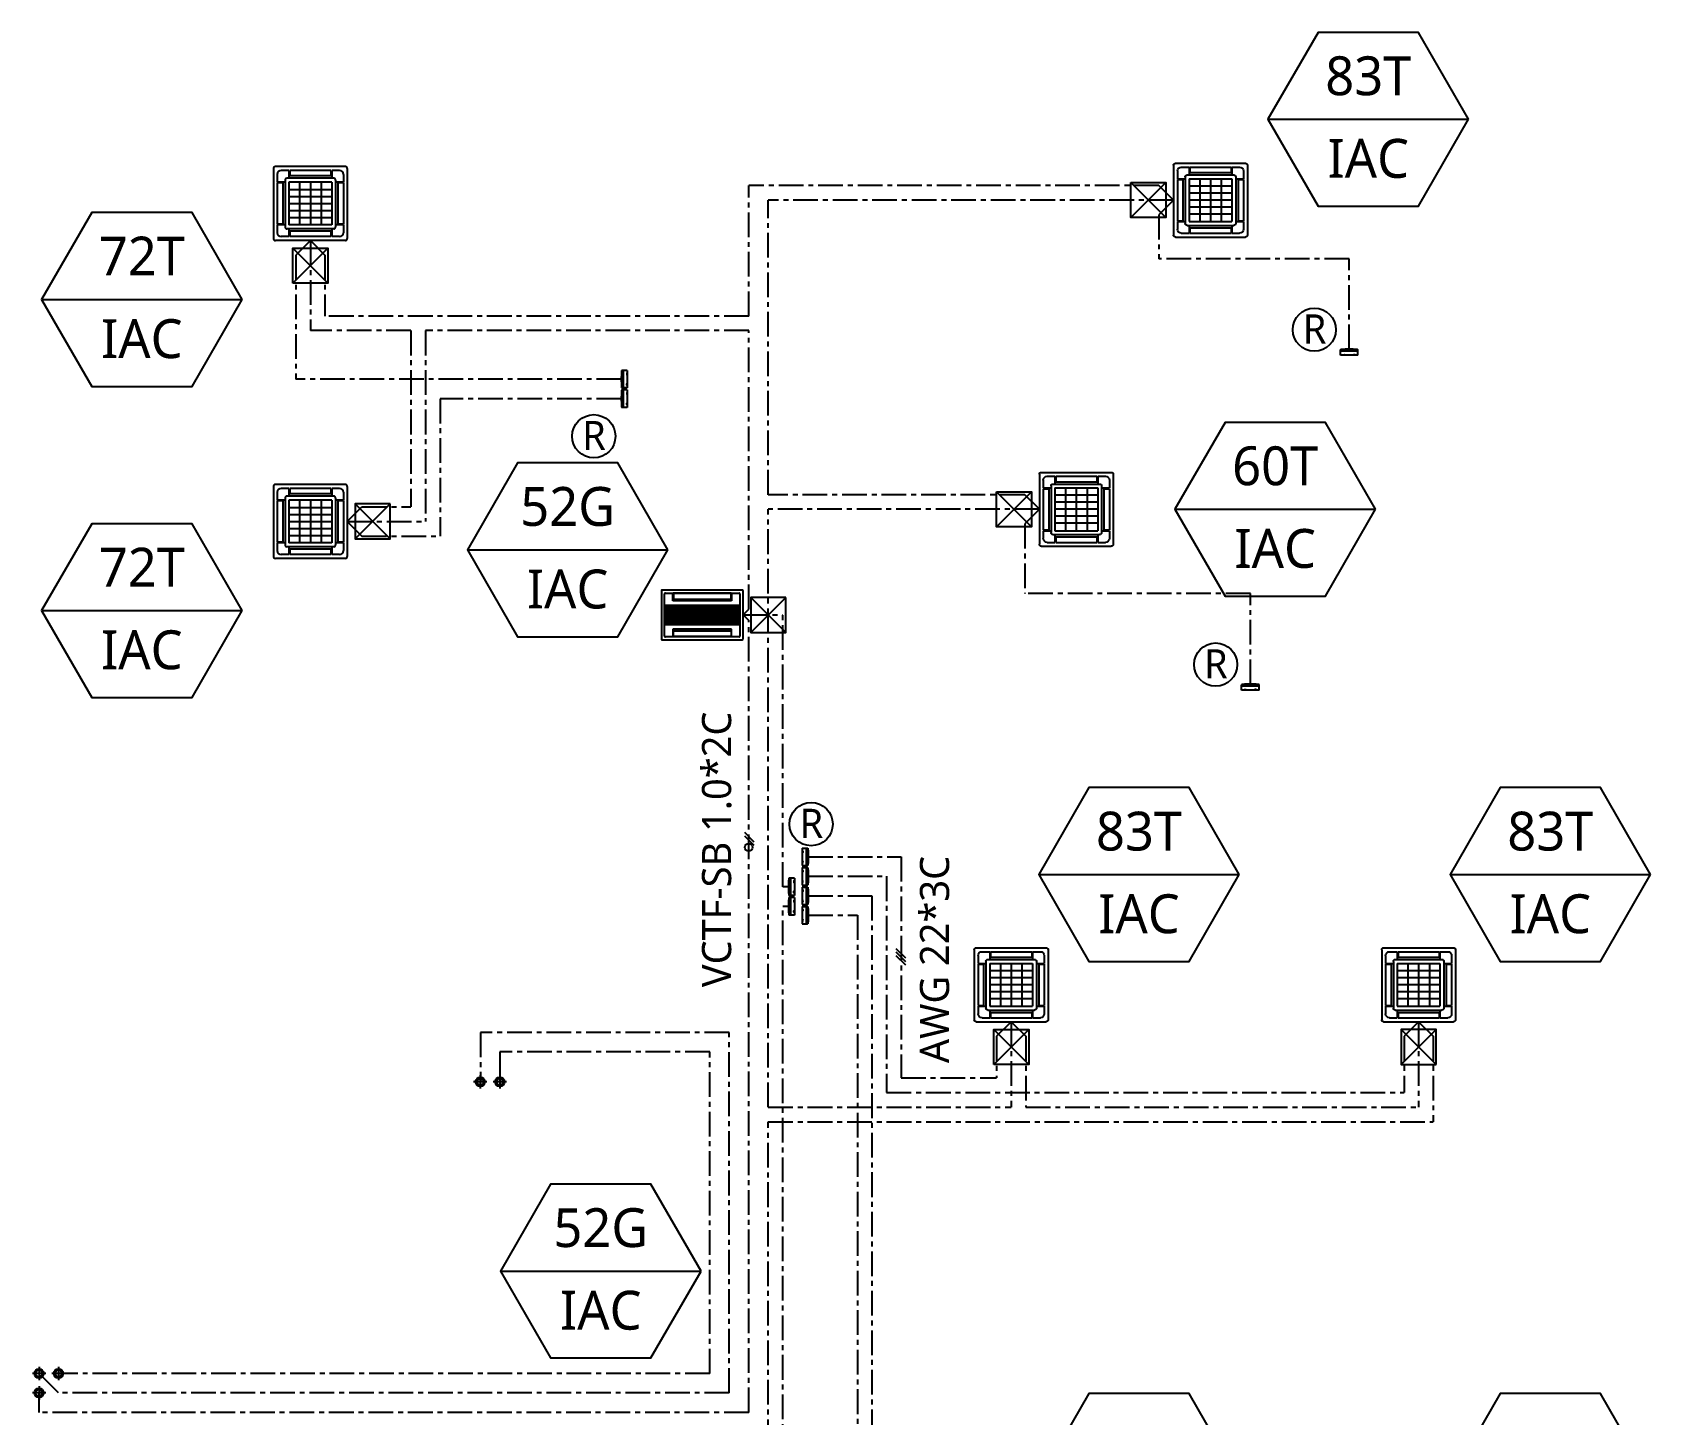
# Model space of a CAD drawing. Header units: millimetres. Extents: x 0 to 504600, y 0 to 118800.
# Drawn here: x 260500 to 281311, y 55585 to 73357 of the extents above; entities that cross this region are included whole.
import ezdxf
from ezdxf.enums import TextEntityAlignment as Align

# ---------------------------------------------------------------- set-up
doc = ezdxf.new("R2010")
doc.units = ezdxf.units.MM
doc.header["$LTSCALE"] = 200
doc.linetypes.add('CENTER', pattern=[50.8, 31.75, -6.35, 6.35, -6.35])
for name, color, linetype in [('F.D_frame', 4, 'Continuous'), ('LG-AIRCON', 240, 'Continuous'), ('LG-TEXT', 2, 'Continuous'), ('LG-장비번호', 7, 'Continuous'), ('PIPE', 3, 'Continuous'), ('제어선', 6, 'Continuous'), ('통신선', 150, 'Continuous')]:
    doc.layers.add(name, color=color, linetype=linetype)
doc.styles.add('SUNJIN', font='malgun.ttf')

# ---------------------------------------------------------------- blocks, each defined once
blk = doc.blocks.new('장비번호')
at = {"layer": 'LG-장비번호', "color": 0}
blk.add_line((-516, 0), (516, 0), dxfattribs=at)
blk.add_lwpolyline([(516, 0), (258, 446.8), (-258, 446.8), (-516, 0), (-258, -446.8), (258, -446.8)], close=True, dxfattribs=at)
blk = doc.blocks.new('A$C1A5F2745')
at = {"color": 0}
for p, q in [((0, 925), (0, 25)), ((925, 950), (25, 950)), ((50, 850), (50, 750)), ((200, 900), (100, 900)), ((200, 900), (200, 800)), ((740, 900), (210, 900)), ((210, 900), (210, 830)), ((740, 900), (740, 830)), ((750, 900), (750, 800)), ((850, 900), (750, 900)), ((900, 850), (900, 750)), ((950, 925), (950, 25)), ((150, 750), (50, 750)), ((50, 740), (50, 210)), ((120, 740), (50, 740)), ((120, 740), (120, 210)), ((150, 775), (150, 175)), ((775, 800), (175, 800)), ((750, 750), (200, 750)), ((200, 750), (200, 200)), ((200, 655), (750, 655)), ((740, 830), (210, 830)), ((337, 750), (337, 200)), ((475, 750), (475, 200)), ((612, 750), (612, 200)), ((750, 750), (750, 200)), ((800, 775), (800, 175)), ((900, 750), (800, 750)), ((830, 740), (830, 210)), ((900, 740), (830, 740)), ((900, 740), (900, 210)), ((200, 565), (750, 565)), ((200, 475), (750, 475)), ((120, 210), (50, 210)), ((200, 385), (750, 385)), ((200, 295), (750, 295)), ((900, 210), (830, 210)), ((150, 200), (50, 200)), ((50, 200), (50, 100)), ((200, 50), (100, 50)), ((775, 150), (175, 150)), ((750, 200), (200, 200)), ((200, 150), (200, 50)), ((740, 120), (210, 120)), ((210, 120), (210, 50)), ((740, 50), (210, 50)), ((740, 120), (740, 50)), ((750, 150), (750, 50)), ((850, 50), (750, 50)), ((900, 200), (800, 200)), ((900, 200), (900, 100)), ((925, 0), (25, 0))]:
    blk.add_line(p, q, dxfattribs=at)
for centre, radius, start, end in [((25, 925), 25, 90, 180), ((100, 850), 50, 90, 180), ((850, 850), 50, 0, 90), ((925, 925), 25, 0, 90), ((175, 775), 25, 90, 180), ((775, 775), 25, 0, 90), ((25, 25), 25, 180, 270), ((100, 100), 50, 180, 270), ((175, 175), 25, 180, 270), ((775, 175), 25, 270, 0), ((850, 100), 50, 270, 0), ((925, 25), 25, 270, 0)]:
    blk.add_arc(centre, radius, start, end, dxfattribs=at)
blk = doc.blocks.new('실내기점검구')
at = {"layer": 'LG-AIRCON', "color": 5, "ltscale": 3}
for p, q in [((0, 450), (450, 0)), ((450, 450), (0, 0))]:
    blk.add_line(p, q, dxfattribs=at)
at = {"layer": 'LG-AIRCON', "color": 7, "ltscale": 3}
blk.add_lwpolyline([(450, 450), (0, 450), (0, 0), (450, 0)], close=True, dxfattribs=at)
blk = doc.blocks.new('ID_C_2_S_T')
at = {"layer": 'LG-AIRCON'}
for points in [[(-474, 123), (-474, 120), (474, 120), (474, 123)], [(-474, -120), (-474, -123), (474, -123), (474, -120)]]:
    blk.add_hatch(color=0, dxfattribs=at).paths.add_polyline_path(points)
at = {"layer": 'LG-AIRCON', "color": 0}
for p, q in [((-525, 310), (-525, -310)), ((515, 320), (-515, 320)), ((-484, -272), (-484, 272)), ((-474, 282), (474, 282)), ((-377, 183), (-377, 282)), ((-374, 280), (-374, 193)), ((374, 280), (-374, 280)), ((-371, 278), (-371, 203)), ((371, 278), (-371, 278)), ((371, 203), (371, 278)), ((374, 193), (374, 280)), ((377, 282), (377, 183)), ((484, 272), (484, -272)), ((525, -310), (525, 310)), ((-484, 123), (484, 123)), ((484, 120), (-484, 120)), ((-484, 92), (484, 92)), ((484, 92), (-484, 92)), ((484, 88), (-484, 88)), ((484, 73), (-484, 73)), ((484, 58), (-484, 58)), ((484, 43), (-484, 43)), ((484, 28), (-484, 28)), ((484, 13), (-484, 13)), ((377, 183), (-377, 183)), ((-374, 193), (374, 193)), ((-371, 203), (371, 203)), ((484, -2), (-484, -2)), ((484, -17), (-484, -17)), ((484, -32), (-484, -32)), ((484, -47), (-484, -47)), ((484, -62), (-484, -62)), ((484, -77), (-484, -77)), ((484, -92), (-484, -92)), ((-484, -120), (484, -120)), ((-484, -123), (-484, -120)), ((484, -123), (-484, -123)), ((377, -183), (-377, -183)), ((-377, -183), (-377, -282)), ((-374, -280), (-374, -193)), ((-374, -193), (374, -193)), ((-371, -278), (-371, -203)), ((-371, -203), (371, -203)), ((371, -203), (371, -278)), ((374, -193), (374, -280)), ((377, -282), (377, -183)), ((484, -123), (484, -120)), ((-515, -320), (515, -320)), ((474, -282), (-474, -282)), ((374, -280), (-374, -280)), ((371, -278), (-371, -278))]:
    blk.add_line(p, q, dxfattribs=at)
for points in [[(484, 120), (-484, 120), (-484, 123), (484, 123)], [(-484, -123), (484, -123), (484, -120), (-484, -120)]]:
    blk.add_lwpolyline(points, close=True, dxfattribs=at)
for centre, start, end in [((-515, 310), 90, 180), ((-474, 272), 90, 180), ((474, 272), 0, 90), ((515, 310), 0, 90), ((-515, -310), 180, 270), ((-474, -272), 180, 270), ((474, -272), 270, 0), ((515, -310), 270, 0)]:
    blk.add_arc(centre, 10, start, end, dxfattribs=at)
blk = doc.blocks.new('A$C6AC5147B')
at = {"layer": 'PIPE', "color": 1, "linetype": 'Continuous'}
for p, q in [((150, 75), (0, 75)), ((75, 150), (75, 0))]:
    blk.add_line(p, q, dxfattribs=at)
at = {"layer": 'PIPE', "color": 0, "linetype": 'Continuous'}
for radius in [52.5, 37.5]:
    blk.add_circle((75, 75), radius, dxfattribs=at)
blk = doc.blocks.new('A$C1CF1200C')
at = {"color": 0}
for p, q in [((0, 270), (0, 0)), ((0, 270), (82, 270)), ((62, 270), (62, 0)), ((73, 238), (73, 270)), ((82, 263), (73, 263)), ((82, 238), (82, 263)), ((0, 227), (7, 227)), ((0, 203), (7, 203)), ((0, 68), (7, 68)), ((0, 43), (7, 43)), ((0, 0), (82, 0)), ((8, 225), (8, 215)), ((8, 215), (8, 204)), ((8, 55), (8, 66)), ((8, 45), (8, 55)), ((73, 238), (85, 238)), ((73, 32), (73, 0)), ((73, 32), (85, 32)), ((82, 7), (73, 7)), ((75, 135), (75, 238)), ((75, 135), (75, 32)), ((77, 238), (77, 229)), ((77, 229), (83, 229)), ((77, 41), (83, 41)), ((77, 32), (77, 41)), ((79, 41), (83, 41)), ((80, 222), (80, 244)), ((80, 48), (80, 26)), ((82, 32), (82, 7)), ((83, 238), (83, 229)), ((83, 32), (83, 41)), ((85, 238), (85, 32))]:
    blk.add_line(p, q, dxfattribs=at)
at = {"color": 0, "extrusion": (0, 0, -1)}
for centre, major_axis, start_param, end_param in [((82, 267), (1.89, 1.89), -0.785398, 0.256761), ((57, 252), (-22.7, 22.7), 1.827558, 2.22684), ((-1779, 135), (1867, 13), -0.058343, 0.006703), ((-1779, 135), (-1323, 1323), 2.291149, 2.356194), ((7, 225), (-0.945, 0.945), 0.785398, 2.356194), ((7, 204), (0.945, 0.945), 0.785398, 2.356194), ((7, 66), (-0.945, 0.945), 0.785398, 2.356194), ((7, 45), (0.945, 0.945), 0.785398, 2.356194), ((82, 3), (-1.89, 1.89), 2.884831, 3.926991), ((-1779, 135), (-1867, 12), 3.135024, 3.20007), ((57, 18), (22.7, 22.7), 0.914752, 1.314035), ((-1779, 135), (1323, 1323), 0.785398, 0.850444)]:
    blk.add_ellipse(centre, major_axis=major_axis, ratio=1, start_param=start_param, end_param=end_param, dxfattribs=at)

msp = doc.modelspace()

# ---------------------------------------------------------------- hatches: boundary and pattern name
at = {"layer": 'F.D_frame'}
h = msp.add_hatch(dxfattribs=at)
h.set_pattern_fill('ANSI31', color=251, scale=0.223782, angle=270)
h.set_pattern_definition([(315, (277840.7133, 76740.914), (0.50240572, 0.50240572), [])])
edge = h.paths.add_edge_path()
edge.add_line((268074, 64944), (268175, 64944))

# ---------------------------------------------------------------- linework, layer by layer
at = {"layer": 'LG-TEXT', "color": 1}
for p, q in [((269657, 63073), (269779, 62951)), ((269657, 63028), (269779, 62907)), ((271732, 61452), (271610, 61574)), ((271732, 61408), (271610, 61530)), ((271732, 61364), (271610, 61485))]:
    msp.add_line(p, q, dxfattribs=at)
for centre, radius in [((276986, 69534), 278), ((267720, 68164), 278), ((275717, 65228), 278), ((270515, 63177), 278), ((269712, 62879), 49.5)]:
    msp.add_circle(centre, radius, dxfattribs=at)
at = {"layer": '제어선', "linetype": 'CENTER', "ltscale": 0.05}
for p, q in [((274988, 71387), (269712, 71387)), ((269712, 69709), (269712, 71387)), ((275175, 71200), (274988, 71387)), ((269962, 67413), (269962, 71200)), ((275175, 71200), (269962, 71200)), ((264075, 70681), (264075, 69522)), ((264075, 70681), (264263, 70494)), ((264263, 70494), (264263, 69709)), ((265369, 69522), (264075, 69522)), ((269712, 69709), (264263, 69709)), ((265369, 69522), (265369, 67256)), ((269712, 69522), (265557, 69522)), ((265557, 69522), (265557, 67069)), ((269712, 65939), (269712, 69522)), ((264550, 67069), (264738, 67256)), ((264738, 67256), (265369, 67256)), ((273263, 67413), (269962, 67413)), ((269962, 59538), (269962, 67225)), ((273450, 67225), (269962, 67225)), ((273450, 67225), (273263, 67413)), ((264550, 67069), (265557, 67069)), ((269639, 65866), (269712, 65939)), ((269639, 65866), (269712, 65793)), ((269712, 55614), (269712, 65793)), ((273088, 60637), (273088, 59538)), ((273088, 60637), (273275, 60450)), ((278327, 60637), (278327, 59538)), ((278327, 60637), (278515, 60450)), ((266261, 60498), (266261, 59864)), ((269462, 60498), (266261, 60498)), ((269462, 55864), (269462, 60498)), ((273275, 60450), (273275, 59538)), ((278515, 60450), (278515, 59351)), ((266511, 60248), (266511, 59864)), ((269212, 60248), (266511, 60248)), ((269212, 56114), (269212, 60248)), ((269962, 59538), (273088, 59538)), ((273275, 59538), (278327, 59538)), ((269962, 54190), (269962, 59351)), ((269962, 59351), (278515, 59351)), ((260836, 55864), (260586, 56114)), ((269212, 56114), (260836, 56114)), ((260586, 55614), (260586, 55864)), ((269462, 55864), (260836, 55864)), ((269712, 55614), (260586, 55614))]:
    msp.add_line(p, q, dxfattribs=at)
at = {"layer": '통신선', "color": 150, "linetype": 'CENTER', "ltscale": 0.05}
for p, q in [((275175, 71200), (274988, 71012)), ((274988, 71012), (274988, 70447)), ((264075, 70681), (263888, 70494)), ((263888, 70494), (263888, 68897)), ((277433, 70447), (274988, 70447)), ((277433, 69283), (277433, 70447)), ((268073, 68897), (263888, 68897)), ((265744, 68647), (265744, 66881)), ((268073, 68647), (265744, 68647)), ((273450, 67225), (273263, 67038)), ((264550, 67069), (264738, 66881)), ((273263, 67038), (273263, 66141)), ((264738, 66881), (265744, 66881)), ((276164, 66141), (273263, 66141)), ((276164, 64977), (276164, 66141)), ((269639, 65866), (270150, 65866)), ((270150, 62370), (270150, 65866)), ((270477, 62756), (271671, 62756)), ((271671, 62756), (271671, 59913)), ((270477, 62506), (271484, 62506, 0)), ((271484, 62506, 0), (271484, 59726)), ((270223, 62370), (270150, 62370)), ((270477, 62256, 0), (271296, 62256, 0)), ((271296, 62256, 0), (271296, 52112, 0)), ((270223, 62120), (270150, 62120)), ((270150, 54002), (270150, 62120)), ((270477, 62006, 0), (271109, 62006, 0)), ((271109, 62006, 0), (271109, 51925, 0)), ((273088, 60637), (272900, 60450)), ((278327, 60637), (278140, 60450)), ((272900, 60450), (272900, 59913)), ((278140, 60450), (278140, 59726)), ((271671, 59913), (272900, 59913)), ((271484, 59726), (278140, 59726))]:
    msp.add_line(p, q, dxfattribs=at)

# ---------------------------------------------------------------- block references
at = {"layer": 'LG-AIRCON', "color": 211}
for name, p in [('A$C1A5F2745', (263600, 70681)), ('A$C1A5F2745', (263600, 66594)), ('ID_C_2_S_T', (269114, 65866))]:
    msp.add_blockref(name, p, dxfattribs=at)
at = {"layer": 'LG-AIRCON', "color": 211, "xscale": -1}
for p in [(276125, 70725), (274400, 66750), (273563, 60637), (278802, 60637)]:
    msp.add_blockref('A$C1A5F2745', p, dxfattribs=at)
at = {"layer": 'LG-AIRCON', "color": 8, "xscale": -1}
for p in [(275075, 70975), (273350, 67000)]:
    msp.add_blockref('실내기점검구', p, dxfattribs=at)
at = {"layer": 'LG-AIRCON', "color": 8, "xscale": -1, "rotation": 89.99999999999997}
for p in [(264300, 70581), (273313, 60537)]:
    msp.add_blockref('실내기점검구', p, dxfattribs=at)
at = {"layer": 'LG-AIRCON', "color": 8}
for p in [(264650, 66844), (269739, 65641)]:
    msp.add_blockref('실내기점검구', p, dxfattribs=at)
at = {"layer": 'LG-AIRCON', "color": 8, "rotation": 270}
msp.add_blockref('실내기점검구', (278102, 60537), dxfattribs=at)
at = {"layer": 'LG-장비번호', "color": 2, "xscale": 2.5, "yscale": 2.5, "zscale": 2.5}
for p in [(277680, 72240), (261908, 69922), (276483, 67226), (267384, 66704), (261908, 65922), (274731, 62529), (280021, 62529), (267810, 57430), (274731, 54739), (280021, 54739)]:
    msp.add_blockref('장비번호', p, dxfattribs=at)
at = {"layer": '제어선', "linetype": 'CENTER', "yscale": 0.8333333333333334, "zscale": 0.8333333333333334}
for p, xscale, rotation in [((277321, 69206), -0.8333333333333334, 270), ((276051, 64900), -0.8333333333333334, 270), ((270400, 62643), 0.8333333333333334, 359.9999985715231), ((270400, 62393), 0.8333333333333334, 359.9999985715231), ((270400, 62143, 0), 0.8333333333333334, 359.9999985715231), ((270400, 61893, 0), 0.8333333333333334, 359.9999985715231)]:
    msp.add_blockref('A$C1CF1200C', p, dxfattribs=dict(at, xscale=xscale, rotation=rotation))
at = {"layer": '제어선', "linetype": 'CENTER', "xscale": -0.8333333333333334, "yscale": 0.8333333333333334, "zscale": 0.8333333333333334}
for p in [(268150, 68785), (268150, 68535), (270300, 62258), (270300, 62008)]:
    msp.add_blockref('A$C1CF1200C', p, dxfattribs=at)
at = {"layer": '제어선', "linetype": 'CENTER', "ltscale": 0.05, "xscale": 1.142857142857143, "yscale": 1.142857142857143, "zscale": 1.142857142857143}
for p in [(266175, 59779), (266425, 59779), (260500, 56029), (260750, 56029), (260500, 55779)]:
    msp.add_blockref('A$C6AC5147B', p, dxfattribs=at)

# ---------------------------------------------------------------- texts
at = {"layer": 'LG-TEXT', "style": 'SUNJIN'}
for p in [(276989, 69544), (267723, 68174), (275720, 65238), (270518, 63187)]:
    msp.add_text('R', height=375, dxfattribs=at).set_placement(p, align=Align.MIDDLE)
at = {"layer": 'LG-TEXT', "color": 2, "style": 'SUNJIN'}
for s, p in [('VCTF-SB 1.0*2C', (269486, 62852)), ('AWG 22*3C', (272289, 61436))]:
    msp.add_text(s, height=375, rotation=90, dxfattribs=at).set_placement(p, align=Align.CENTER)
at = {"layer": 'LG-장비번호', "color": 2, "style": 'SUNJIN'}
for s, p in [('83T', (277680, 72799)), ('IAC', (277680, 71737)), ('72T', (261908, 70481)), ('IAC', (261908, 69419)), ('60T', (276483, 67784)), ('52G', (267384, 67262)), ('IAC', (276483, 66722)), ('72T', (261908, 66481)), ('IAC', (267384, 66200)), ('IAC', (261908, 65419)), ('83T', (274731, 63087)), ('83T', (280021, 63087)), ('IAC', (274731, 62025)), ('IAC', (280021, 62025)), ('52G', (267810, 57989)), ('IAC', (267810, 56927))]:
    msp.add_text(s, height=500, dxfattribs=at).set_placement(p, align=Align.MIDDLE_CENTER)

doc.saveas('drawing.dxf')
